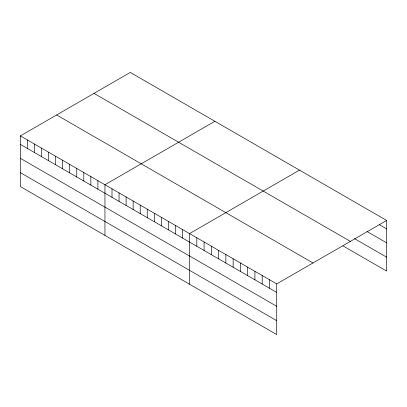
<?xml version="1.0" encoding="UTF-8"?>
<svg xmlns="http://www.w3.org/2000/svg" width="407" height="407" viewBox="0 0 407 407"><rect width="100%" height="100%" fill="white"/><g stroke="black" fill="none" stroke-linecap="round" stroke-linejoin="round"><path stroke-width="0.61" d="M20.35 135.907L276.714 283.918L276.714 334.564L20.35 186.548L20.35 135.907L130.286 72.436L386.65 220.452L386.65 271.093L343.065 245.93M214.886 121.281L104.95 184.753L104.95 235.394M299.486 170.126L189.55 233.593L189.55 284.239M276.714 283.918L386.65 220.452M379.385 224.735L386.65 228.927M366.936 231.461L386.65 242.842M354.482 238.609L386.65 257.178M94.007 93.381L350.371 241.392M56.629 114.962L312.993 262.973M20.35 144.388L276.714 292.399M20.35 158.303L276.714 306.313M20.35 172.639L276.714 320.65M269.454 279.726L269.454 288.207M262.189 275.529L262.189 284.01M254.924 271.337L254.924 279.818M247.66 267.145L247.66 275.625M240.4 262.953L240.4 271.428M233.135 258.755L233.135 267.236M225.87 254.563L225.87 263.044M218.605 250.371L218.605 258.852M211.345 246.174L211.345 254.655M204.08 241.982L204.08 250.463M196.815 237.79L196.815 246.271M182.504 229.523L182.504 238.003M175.453 225.453L175.453 233.933M168.401 221.383L168.401 229.863M161.35 217.313L161.35 225.793M154.304 213.243L154.304 221.723M147.253 209.173L147.253 217.653M140.201 205.103L140.201 213.583M133.15 201.033L133.15 209.513M126.099 196.963L126.099 205.443M119.053 192.893L119.053 201.373M112.001 188.823L112.001 197.303M97.899 180.683L97.899 189.158M90.853 176.607L90.853 185.088M83.801 172.537L83.801 181.018M76.75 168.467L76.75 176.948M69.699 164.397L69.699 172.878M62.653 160.327L62.653 168.808M55.601 156.257L55.601 164.738M48.55 152.187L48.55 160.668M41.499 148.117L41.499 156.598M34.453 144.047L34.453 152.528M27.401 139.977L27.401 148.458"/></g></svg>
